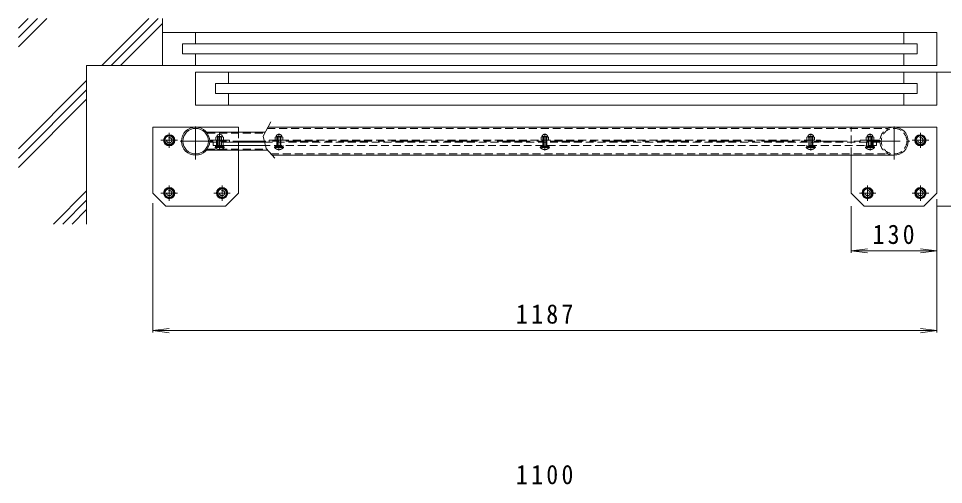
# Model space of a CAD drawing. Units: millimetres at full size, sheet at 1:10. Extents: x -1002 to 1844, y -1369 to 1156.
# Drawn here: x -979 to 422, y 450 to 1156 of the extents above; entities that cross this region are included whole.
import ezdxf

# ---------------------------------------------------------------- set-up
doc = ezdxf.new("R2010")
doc.units = ezdxf.units.MM
doc.header["$LTSCALE"] = 10
for name, pattern in [('CHAIN1', [8, 5, -1, 1, -1]), ('DASHED1', [1.8, 1.2, -0.6]), ('DOUBLE_CHAIN1', [8.8, 5, -1, 0.6, -0.6, 0.6, -1])]:
    doc.linetypes.add(name, pattern=pattern)
for name, color, linetype, lineweight in [('0-0_通り芯', 4, 'Continuous', 9), ('0-1_躯体', 3, 'CHAIN1', 9), ('0-2_仕上', 6, 'Continuous', 5), ('0-4_その他', 7, 'Continuous', 9), ('0-5_寸法', 2, 'Continuous', 9), ('0-9', 2, 'Continuous', 9), ('0-A', 2, 'Continuous', 9), ('0-B', 2, 'Continuous', 9), ('0-E', 7, 'Continuous', 9), ('0-F', 7, 'Continuous', 9)]:
    doc.layers.add(name, color=color, linetype=linetype, lineweight=lineweight)
doc.styles.add('ＭＳ ゴシック', font='')
doc.styles.get('ＭＳ ゴシック').set_extended_font_data('MS Gothic')

msp = doc.modelspace()

# ---------------------------------------------------------------- linework, layer by layer
at = {"layer": '0-0_通り芯', "linetype": 'CHAIN1'}
for p, q in [((-710.43, 942.18), (-710.43, 1000.75)), ((346.87, 942.18), (346.87, 997.9)), ((-750.43, 982.72), (-750.43, 959.72)), ((386.87, 982.72), (386.87, 959.72)), ((-737.93, 971.22), (-762.94, 971.22)), ((-733.93, 969.87), (370.66, 969.87)), ((399.37, 971.22), (374.36, 971.22)), ((-750.43, 902.72), (-750.43, 879.72)), ((-670.43, 902.72), (-670.43, 879.72)), ((306.87, 902.72), (306.87, 879.72)), ((386.87, 902.72), (386.87, 879.72)), ((-737.93, 891.22), (-762.94, 891.22)), ((-657.93, 891.22), (-682.94, 891.22)), ((319.37, 891.22), (294.36, 891.22)), ((399.37, 891.22), (374.36, 891.22))]:
    msp.add_line(p, q, dxfattribs=at)
at = {"layer": '0-0_通り芯'}
for p, q in [((-775.43, 891.22), (-775.43, 991.22)), ((-645.43, 991.22), (-775.43, 991.22)), ((-693.97, 983.47), (-604.99, 983.47)), ((-645.43, 983.47), (-645.43, 991.22)), ((-600.76, 991.22), (411.87, 991.22)), ((411.87, 891.22), (411.87, 991.22)), ((-693.97, 956.27), (-601.39, 956.27)), ((-645.43, 891.22), (-645.43, 956.27)), ((-594.65, 948.52), (346.87, 948.52)), ((281.87, 891.22), (281.87, 948.52)), ((-775.43, 891.22), (-755.43, 871.22)), ((-665.43, 871.22), (-645.43, 891.22)), ((301.87, 871.22), (281.87, 891.22)), ((411.87, 891.22), (391.87, 871.22)), ((-665.43, 871.22), (-755.43, 871.22)), ((301.87, 871.22), (391.87, 871.22))]:
    msp.add_line(p, q, dxfattribs=at)
at = {"layer": '0-0_通り芯', "linetype": 'DASHED1'}
for p, q in [((-692.84, 981.97), (-605.8, 981.97)), ((-645.43, 956.27), (-645.43, 983.47)), ((-601.85, 989.22), (337.85, 989.22)), ((281.87, 948.52), (281.87, 991.22)), ((-692.84, 957.77), (-602.69, 957.77)), ((-596.39, 950.52), (337.85, 950.52))]:
    msp.add_line(p, q, dxfattribs=at)
at = {"layer": '0-0_通り芯'}
for radius in [21.35, 19.35]:
    msp.add_circle((-710.43, 969.87), radius, dxfattribs=at)
at = {"layer": '0-0_通り芯', "linetype": 'DASHED1'}
msp.add_circle((346.87, 969.87), 19.35, dxfattribs=at)
msp.add_arc((346.87, 969.87), 21.35, 90, 270, dxfattribs=at)
at = {"layer": '0-0_通り芯'}
msp.add_arc((346.87, 969.87), 21.35, 270, 90, dxfattribs=at)
at = {"layer": '0-1_躯体'}
for p, q in [((-674.08, 955.53), (-674.08, 981.21)), ((-584.28, 955.53), (-584.28, 981.21)), ((-181.78, 955.53), (-181.78, 981.21)), ((220.72, 955.53), (220.72, 981.21)), ((310.52, 955.53), (310.52, 981.21))]:
    msp.add_line(p, q, dxfattribs=at)
at = {"layer": '0-1_躯体', "linetype": 'Continuous'}
for p, q in [((-689.08, 968.37), (-677.08, 968.37)), ((-679.08, 968.37), (-679.08, 971.37)), ((-671.08, 968.37), (-659.08, 968.37)), ((-669.08, 968.37), (-669.08, 971.37)), ((-659.08, 968.37), (-659.08, 971.37))]:
    msp.add_line(p, q, dxfattribs=at)
at = {"layer": '0-1_躯体', "linetype": 'DASHED1'}
for p, q in [((-599.28, 968.37), (-599.28, 971.37)), ((-599.28, 971.37), (235.72, 971.37)), ((235.72, 968.37), (235.72, 971.37)), ((295.52, 968.37), (295.52, 971.37)), ((307.52, 968.37), (295.52, 968.37)), ((305.52, 968.37), (305.52, 971.37)), ((325.52, 968.37), (313.52, 968.37)), ((315.52, 968.37), (315.52, 971.37))]:
    msp.add_line(p, q, dxfattribs=at)
at = {"layer": '0-1_躯体', "linetype": 'Continuous'}
msp.add_lwpolyline([(-689.08, 968.37), (-689.08, 971.37), (-659.08, 971.37)], dxfattribs=at)
at = {"layer": '0-1_躯体', "linetype": 'DASHED1'}
msp.add_lwpolyline([(325.52, 968.37), (325.52, 971.37), (295.52, 971.37)], dxfattribs=at)
at = {"layer": '0-2_仕上'}
for p, q in [((-683.78, 963.37), (-683.78, 968.37)), ((-678.78, 963.37), (-678.78, 968.37)), ((-668.78, 963.37), (-668.78, 968.37)), ((-659.08, 968.37), (-605.94, 968.37)), ((-683.78, 963.37), (-604.73, 963.37))]:
    msp.add_line(p, q, dxfattribs=at)
at = {"layer": '0-2_仕上', "linetype": 'DASHED1'}
for p, q in [((-605.94, 968.37), (295.52, 968.37)), ((305.22, 963.37), (305.22, 968.37)), ((315.22, 963.37), (315.22, 968.37)), ((320.22, 963.37), (320.22, 968.37)), ((320.22, 963.37), (-604.73, 963.37))]:
    msp.add_line(p, q, dxfattribs=at)
at = {"layer": '0-4_その他'}
for p, q in [((-775.43, 680.14), (-775.43, 875.81)), ((281.87, 800.8), (281.87, 871.22)), ((411.87, 680.14), (411.87, 882.05)), ((554.87, 871.22), (411.87, 871.22)), ((281.87, 803.8), (306.65, 807.06)), ((281.87, 803.8), (411.87, 803.8)), ((281.87, 803.8), (306.65, 800.54)), ((411.87, 803.8), (387.08, 807.06)), ((411.87, 803.8), (387.08, 800.54)), ((-775.43, 683.14), (-750.65, 686.4)), ((411.87, 683.14), (387.08, 686.4)), ((-775.43, 683.14), (-750.65, 679.88)), ((-775.43, 683.14), (411.87, 683.14)), ((411.87, 683.14), (387.08, 679.88))]:
    msp.add_line(p, q, dxfattribs=at)
at = {"layer": '0-5_寸法', "color": 7, "linetype": 'DOUBLE_CHAIN1'}
msp.add_line((411.87, 1074.61), (867.73, 1074.61), dxfattribs=at)
at = {"layer": '0-9'}
for centre, radius in [((-750.43, 971.22), 8.5), ((-750.43, 971.22), 7.7), ((386.87, 971.22), 8.5), ((386.87, 971.22), 7.7), ((-750.43, 891.22), 8.5), ((-750.43, 891.22), 7.7), ((-670.43, 891.22), 8.5), ((-670.43, 891.22), 7.7), ((306.87, 891.22), 8.5), ((306.87, 891.22), 7.7), ((386.87, 891.22), 8.5), ((386.87, 891.22), 7.7)]:
    msp.add_circle(centre, radius, dxfattribs=at)
at = {"layer": '0-A'}
for p, q in [((-678.58, 976.52), (-679.86, 975.79)), ((-679.86, 975.79), (-679.86, 971.94)), ((-678.85, 971.37), (-679.86, 971.94)), ((-678.85, 976.37), (-669.31, 976.37)), ((-678.33, 976.96), (-678.33, 977.34)), ((-677.08, 963.37), (-677.08, 971.37)), ((-676.97, 975.79), (-676.97, 971.94)), ((-676.21, 963.37), (-676.21, 971.37)), ((-671.95, 963.37), (-671.95, 971.37)), ((-671.2, 975.79), (-671.2, 971.94)), ((-671.08, 963.37), (-671.08, 971.37)), ((-669.83, 977.34), (-669.83, 976.96)), ((-669.58, 976.52), (-668.31, 975.79)), ((-669.31, 971.37), (-668.31, 971.94)), ((-668.31, 975.79), (-668.31, 971.94)), ((-681.08, 960.87), (-681.08, 960.45)), ((-667.08, 960.87), (-681.08, 960.87)), ((-680.18, 960.87), (-680.18, 962.37)), ((-676.08, 960.87), (-676.08, 962.37)), ((-675.08, 960.87), (-675.08, 962.37)), ((-673.6, 957.8), (-674.56, 957.8)), ((-674.56, 957.18), (-674.56, 957.8)), ((-673.6, 957.18), (-673.6, 957.8)), ((-667.98, 960.87), (-667.98, 962.37)), ((-667.58, 962.37), (-667.58, 963.37))]:
    msp.add_line(p, q, dxfattribs=at)
at = {"layer": '0-A', "linetype": 'DASHED1'}
for p, q in [((-671.08, 976.87), (-677.08, 976.87)), ((-677.08, 971.37), (-677.08, 976.87)), ((-676.21, 971.37), (-676.21, 976.87)), ((-671.95, 971.37), (-671.95, 976.87)), ((-671.08, 971.37), (-671.08, 976.87)), ((-588.78, 976.52), (-590.06, 975.79)), ((-590.06, 975.79), (-590.06, 971.94)), ((-589.05, 971.37), (-590.06, 971.94)), ((-589.05, 976.37), (-579.51, 976.37)), ((-588.53, 976.96), (-588.53, 977.34)), ((-581.28, 976.87), (-587.28, 976.87)), ((-587.28, 963.37), (-587.28, 976.87)), ((-587.17, 975.79), (-587.17, 971.94)), ((-586.41, 963.37), (-586.41, 976.87)), ((-582.15, 963.37), (-582.15, 976.87)), ((-581.4, 975.79), (-581.4, 971.94)), ((-581.28, 963.37), (-581.28, 976.87)), ((-580.03, 977.34), (-580.03, 976.96)), ((-579.78, 976.52), (-578.51, 975.79)), ((-579.51, 971.37), (-578.51, 971.94)), ((-578.51, 975.79), (-578.51, 971.94)), ((-186.28, 976.52), (-187.56, 975.79)), ((-187.56, 975.79), (-187.56, 971.94)), ((-186.55, 971.37), (-187.56, 971.94)), ((-186.55, 976.37), (-177.01, 976.37)), ((-186.03, 976.96), (-186.03, 977.34)), ((-178.78, 976.87), (-184.78, 976.87)), ((-184.78, 963.37), (-184.78, 976.87)), ((-184.67, 975.79), (-184.67, 971.94)), ((-183.91, 963.37), (-183.91, 976.87)), ((-179.65, 963.37), (-179.65, 976.87)), ((-178.9, 975.79), (-178.9, 971.94)), ((-178.78, 963.37), (-178.78, 976.87)), ((-177.53, 977.34), (-177.53, 976.96)), ((-177.28, 976.52), (-176.01, 975.79)), ((-177.01, 971.37), (-176.01, 971.94)), ((-176.01, 975.79), (-176.01, 971.94)), ((216.22, 976.52), (214.94, 975.79)), ((214.94, 975.79), (214.94, 971.94)), ((215.95, 971.37), (214.94, 971.94)), ((215.95, 976.37), (225.49, 976.37)), ((216.47, 976.96), (216.47, 977.34)), ((223.72, 976.87), (217.72, 976.87)), ((217.72, 963.37), (217.72, 976.87)), ((217.83, 975.79), (217.83, 971.94)), ((218.59, 963.37), (218.59, 976.87)), ((222.85, 963.37), (222.85, 976.87)), ((223.6, 975.79), (223.6, 971.94)), ((223.72, 963.37), (223.72, 976.87)), ((224.97, 977.34), (224.97, 976.96)), ((225.22, 976.52), (226.49, 975.79)), ((225.49, 971.37), (226.49, 971.94)), ((226.49, 975.79), (226.49, 971.94)), ((306.02, 976.52), (304.74, 975.79)), ((304.74, 975.79), (304.74, 971.94)), ((305.75, 971.37), (304.74, 971.94)), ((305.75, 976.37), (315.29, 976.37)), ((306.27, 976.96), (306.27, 977.34)), ((313.52, 976.87), (307.52, 976.87)), ((307.52, 963.37), (307.52, 976.87)), ((307.63, 975.79), (307.63, 971.94)), ((308.39, 963.37), (308.39, 976.87)), ((312.65, 963.37), (312.65, 976.87)), ((313.4, 975.79), (313.4, 971.94)), ((313.52, 963.37), (313.52, 976.87)), ((314.77, 977.34), (314.77, 976.96)), ((315.02, 976.52), (316.29, 975.79)), ((315.29, 971.37), (316.29, 971.94)), ((316.29, 975.79), (316.29, 971.94)), ((-591.28, 960.87), (-591.28, 960.45)), ((-577.28, 960.87), (-591.28, 960.87)), ((-590.38, 960.87), (-590.38, 962.37)), ((-586.28, 960.87), (-586.28, 962.37)), ((-585.28, 960.87), (-585.28, 962.37)), ((-583.8, 957.8), (-584.76, 957.8)), ((-584.76, 957.18), (-584.76, 957.8)), ((-583.8, 957.18), (-583.8, 957.8)), ((-578.18, 960.87), (-578.18, 962.37)), ((-577.78, 962.37), (-577.78, 963.37)), ((-188.78, 960.87), (-188.78, 960.45)), ((-174.78, 960.87), (-188.78, 960.87)), ((-187.88, 960.87), (-187.88, 962.37)), ((-183.78, 960.87), (-183.78, 962.37)), ((-182.78, 960.87), (-182.78, 962.37)), ((-181.3, 957.8), (-182.26, 957.8)), ((-182.26, 957.18), (-182.26, 957.8)), ((-181.3, 957.18), (-181.3, 957.8)), ((-175.68, 960.87), (-175.68, 962.37)), ((-175.28, 962.37), (-175.28, 963.37)), ((213.72, 960.87), (213.72, 960.45)), ((227.72, 960.87), (213.72, 960.87)), ((214.62, 960.87), (214.62, 962.37)), ((218.72, 960.87), (218.72, 962.37)), ((219.72, 960.87), (219.72, 962.37)), ((221.2, 957.8), (220.24, 957.8)), ((220.24, 957.18), (220.24, 957.8)), ((221.2, 957.18), (221.2, 957.8)), ((226.82, 960.87), (226.82, 962.37)), ((227.22, 962.37), (227.22, 963.37)), ((303.52, 960.87), (303.52, 960.45)), ((317.52, 960.87), (303.52, 960.87)), ((304.42, 960.87), (304.42, 962.37)), ((308.52, 960.87), (308.52, 962.37)), ((309.52, 960.87), (309.52, 962.37)), ((311, 957.8), (310.04, 957.8)), ((310.04, 957.18), (310.04, 957.8)), ((311, 957.18), (311, 957.8)), ((316.62, 960.87), (316.62, 962.37)), ((317.02, 962.37), (317.02, 963.37))]:
    msp.add_line(p, q, dxfattribs=at)
at = {"layer": '0-A'}
for points in [[(-667.08, 960.87), (-667.08, 960.45), (-681.08, 960.45)], [(-667.58, 962.37), (-680.58, 962.37), (-680.58, 963.37)]]:
    msp.add_lwpolyline(points, dxfattribs=at)
at = {"layer": '0-A', "linetype": 'DASHED1'}
for points in [[(-577.28, 960.87), (-577.28, 960.45), (-591.28, 960.45)], [(-577.78, 962.37), (-590.78, 962.37), (-590.78, 963.37)], [(-174.78, 960.87), (-174.78, 960.45), (-188.78, 960.45)], [(-175.28, 962.37), (-188.28, 962.37), (-188.28, 963.37)], [(227.72, 960.87), (227.72, 960.45), (213.72, 960.45)], [(227.22, 962.37), (214.22, 962.37), (214.22, 963.37)], [(317.52, 960.87), (317.52, 960.45), (303.52, 960.45)], [(317.02, 962.37), (304.02, 962.37), (304.02, 963.37)]]:
    msp.add_lwpolyline(points, dxfattribs=at)
at = {"layer": '0-A'}
for centre, radius, start, end in [((-674.08, 975.87), 4.5, 19.18785, 160.81424), ((-678.85, 973.01), 3.36, 55.84544, 90), ((-678.85, 974.72), 3.36, 270, 304.15456), ((-678.83, 976.96), 0.5, 300.0011, 0), ((-674.08, 968.88), 7.49, 67.32349, 112.67651), ((-674.08, 978.85), 7.49, 247.32349, 292.67651), ((-669.31, 973.01), 3.36, 90, 124.15456), ((-669.31, 974.72), 3.36, 235.84544, 270), ((-669.33, 976.96), 0.5, 180, 239.9989), ((-674.08, 966.27), 9.1, 219.71515, 266.98228), ((-674.08, 966.27), 9.1, 273.01741, 320.28485)]:
    msp.add_arc(centre, radius, start, end, dxfattribs=at)
at = {"layer": '0-A', "linetype": 'DASHED1'}
for centre, radius, start, end in [((-584.28, 975.87), 4.5, 19.18785, 160.81424), ((-181.78, 975.87), 4.5, 19.18785, 160.81424), ((220.72, 975.87), 4.5, 19.18785, 160.81424), ((310.52, 975.87), 4.5, 19.18785, 160.81424), ((-589.05, 973.01), 3.36, 55.84544, 90), ((-589.05, 974.72), 3.36, 270, 304.15456), ((-589.03, 976.96), 0.5, 300.0011, 0), ((-584.28, 968.88), 7.49, 67.32349, 112.67651), ((-584.28, 978.85), 7.49, 247.32349, 292.67651), ((-579.51, 973.01), 3.36, 90, 124.15456), ((-579.51, 974.72), 3.36, 235.84544, 270), ((-579.53, 976.96), 0.5, 180, 239.9989), ((-186.55, 973.01), 3.36, 55.84544, 90), ((-186.55, 974.72), 3.36, 270, 304.15456), ((-186.53, 976.96), 0.5, 300.0011, 0), ((-181.78, 968.88), 7.49, 67.32349, 112.67651), ((-181.78, 978.85), 7.49, 247.32349, 292.67651), ((-177.01, 973.01), 3.36, 90, 124.15456), ((-177.01, 974.72), 3.36, 235.84544, 270), ((-177.03, 976.96), 0.5, 180, 239.9989), ((215.95, 973.01), 3.36, 55.84544, 90), ((215.95, 974.72), 3.36, 270, 304.15456), ((215.97, 976.96), 0.5, 300.0011, 0), ((220.72, 968.88), 7.49, 67.32349, 112.67651), ((220.72, 978.85), 7.49, 247.32349, 292.67651), ((225.49, 973.01), 3.36, 90, 124.15456), ((225.49, 974.72), 3.36, 235.84544, 270), ((225.47, 976.96), 0.5, 180, 239.9989), ((305.75, 973.01), 3.36, 55.84544, 90), ((305.75, 974.72), 3.36, 270, 304.15456), ((305.77, 976.96), 0.5, 300.0011, 0), ((310.52, 968.88), 7.49, 67.32349, 112.67651), ((310.52, 978.85), 7.49, 247.32349, 292.67651), ((315.29, 973.01), 3.36, 90, 124.15456), ((315.29, 974.72), 3.36, 235.84544, 270), ((315.27, 976.96), 0.5, 180, 239.9989), ((-584.28, 966.27), 9.1, 219.71515, 266.98228), ((-584.28, 966.27), 9.1, 273.01741, 320.28485), ((-181.78, 966.27), 9.1, 219.71515, 266.98228), ((-181.78, 966.27), 9.1, 273.01741, 320.28485), ((220.72, 966.27), 9.1, 219.71515, 266.98228), ((220.72, 966.27), 9.1, 273.01741, 320.28485), ((310.52, 966.27), 9.1, 219.71515, 266.98228), ((310.52, 966.27), 9.1, 273.01741, 320.28485)]:
    msp.add_arc(centre, radius, start, end, dxfattribs=at)
at = {"layer": '0-B'}
msp.add_line((-746.68, 977.72), (-754.19, 977.72), dxfattribs=at)
for points in [[(-754.19, 977.72), (-757.94, 971.22), (-754.19, 964.72), (-746.68, 964.72)], [(-746.68, 964.72), (-742.93, 971.22), (-746.68, 977.72)]]:
    msp.add_lwpolyline(points, dxfattribs=at)
for points in [[(390.62, 964.72), (394.37, 971.22), (390.62, 977.72), (383.11, 977.72), (379.36, 971.22), (383.11, 964.72)], [(-746.68, 884.72), (-742.93, 891.22), (-746.68, 897.72), (-754.19, 897.72), (-757.94, 891.22), (-754.19, 884.72)], [(-666.68, 884.72), (-662.93, 891.22), (-666.68, 897.72), (-674.19, 897.72), (-677.94, 891.22), (-674.19, 884.72)], [(310.62, 884.72), (314.37, 891.22), (310.62, 897.72), (303.11, 897.72), (299.36, 891.22), (303.11, 884.72)], [(390.62, 884.72), (394.37, 891.22), (390.62, 897.72), (383.11, 897.72), (379.36, 891.22), (383.11, 884.72)]]:
    msp.add_lwpolyline(points, close=True, dxfattribs=at)
for centre in [(-750.43, 971.22), (386.87, 971.22), (-750.43, 891.22), (-670.43, 891.22), (306.87, 891.22), (386.87, 891.22)]:
    msp.add_circle(centre, 6.5, dxfattribs=at)
at = {"layer": '0-B', "linetype": 'DASHED1'}
for centre in [(-750.43, 971.22), (386.87, 971.22), (-750.43, 891.22), (-670.43, 891.22), (306.87, 891.22), (386.87, 891.22)]:
    msp.add_circle(centre, 4, dxfattribs=at)
at = {"layer": '0-E'}
for p, q in [((-935.7, 1155.66), (-978.59, 1112.77)), ((-949.84, 1155.66), (-978.59, 1126.92)), ((-963.98, 1155.66), (-978.59, 1141.06)), ((-781.33, 1155.66), (-852.38, 1084.61)), ((-767.18, 1155.66), (-838.24, 1084.61)), ((-760.43, 1148.27), (-824.1, 1084.61)), ((-760.43, 1084.61), (-760.43, 1155.66)), ((411.87, 1134.61), (-760.43, 1134.61)), ((-710.43, 1117.11), (-710.43, 1134.61)), ((361.87, 1117.11), (361.87, 1134.61)), ((411.87, 1084.61), (411.87, 1134.61)), ((-730.43, 1102.11), (-730.43, 1117.11)), ((-730.43, 1117.11), (381.87, 1117.11)), ((381.87, 1102.11), (381.87, 1117.11)), ((-730.43, 1102.11), (381.87, 1102.11)), ((-710.43, 1084.61), (-710.43, 1102.11)), ((361.87, 1084.61), (361.87, 1102.11)), ((-875.43, 844.15), (-875.43, 1084.61)), ((411.87, 1084.61), (-875.43, 1084.61)), ((-710.43, 1024.61), (-710.43, 1074.61)), ((411.87, 1074.61), (-710.43, 1074.61)), ((-660.43, 1057.11), (-660.43, 1074.61)), ((361.87, 1057.11), (361.87, 1074.61)), ((411.87, 1024.61), (411.87, 1074.61)), ((-875.43, 1061.56), (-978.59, 958.4)), ((-680.43, 1042.11), (-680.43, 1057.11)), ((-680.43, 1057.11), (381.87, 1057.11)), ((381.87, 1042.11), (381.87, 1057.11)), ((-875.43, 1047.41), (-978.59, 944.26)), ((-680.43, 1042.11), (381.87, 1042.11)), ((-660.43, 1024.61), (-660.43, 1042.11)), ((361.87, 1024.61), (361.87, 1042.11)), ((-875.43, 1033.27), (-978.59, 930.12)), ((411.87, 1024.61), (-710.43, 1024.61)), ((-875.43, 894.49), (-925.77, 844.15)), ((-875.43, 880.35), (-911.63, 844.15)), ((-875.43, 866.21), (-897.49, 844.15))]:
    msp.add_line(p, q, dxfattribs=at)
at = {"layer": '0-F'}
msp.add_lwpolyline([(-596.53, 998.96), (-608.17, 977.62), (-603.65, 958.87), (-590.71, 943.99)], dxfattribs=at)

# ---------------------------------------------------------------- texts
at = {"layer": '0-4_その他', "color": 2, "char_height": 29.33, "attachment_point": 7, "style": 'ＭＳ ゴシック'}
for s, insert in [('\\T1.27;\\W0.9;130', (314.37, 813.8)), ('\\T1.28;\\W0.9;1187', (-225.53, 693.14)), ('\\T1.28;\\W0.9;1100', (-225.53, 449.94))]:
    msp.add_mtext(s, dxfattribs=dict(at, insert=insert))

doc.saveas('drawing.dxf')
